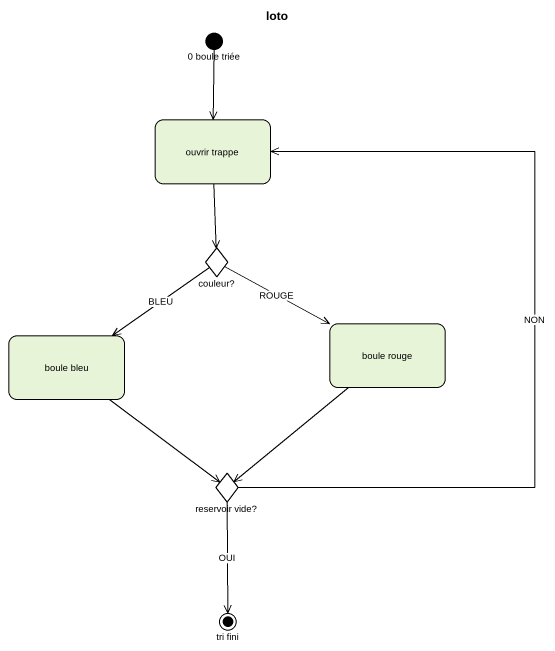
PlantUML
@startuml
title loto
hide empty description
state "0 boule triée" as i0_boule_triée <<start>>
state "ouvrir trappe" as ouvrir_trappe
state "couleur?" as couleur <<choice>>
state "boule bleu" as boule_bleu
state "boule rouge" as boule_rouge
state "reservoir vide?" as reservoir_vide <<choice>>
state "tri fini" as tri_fini <<end>>
i0_boule_triée --> ouvrir_trappe
ouvrir_trappe --> couleur
couleur --> boule_bleu : BLEU
couleur -right-> boule_rouge : ROUGE
boule_bleu --> reservoir_vide
boule_rouge --> reservoir_vide
reservoir_vide -up-> ouvrir_trappe : NON
reservoir_vide --> tri_fini : OUI
@enduml
